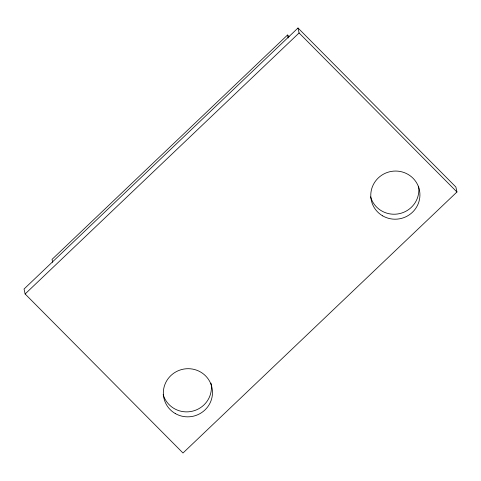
<?xml version="1.0" encoding="UTF-8"?>
<svg xmlns="http://www.w3.org/2000/svg" width="481" height="481" viewBox="0 0 481 481"><rect width="100%" height="100%" fill="white"/><g stroke="black" fill="none" stroke-linecap="round" stroke-linejoin="round"><path stroke-width="0.72" d="M289.057 36.568L287.524 35.023L52.038 259.385L52.669 262.313M298.004 27.994L24.05 289.009L25.126 293.981L182.996 453.006L456.95 191.991L455.874 187.019L298.004 27.994L299.08 32.961L456.95 191.991M25.126 293.981L299.08 32.961M287.524 35.023L288.155 37.951M418.56 186.189A24.609 24.056 -12.2 0 1 399.501 213.636A24.609 24.056 -12.2 0 1 370.598 196.843M211.003 383.141A24.609 24.056 -12.2 0 1 192.406 411.201A24.609 24.056 -12.2 0 1 163.155 394.492M382.666 215.867A24.609 24.056 -12.2 0 0 419.931 195.346A24.609 24.056 -12.2 0 0 383.459 174.164A24.609 24.056 -12.2 0 0 382.666 215.867M175.222 413.51A24.609 24.056 -12.2 0 0 212.488 392.989A24.609 24.056 -12.2 0 0 176.016 371.807A24.609 24.056 -12.2 0 0 175.222 413.51"/></g></svg>
